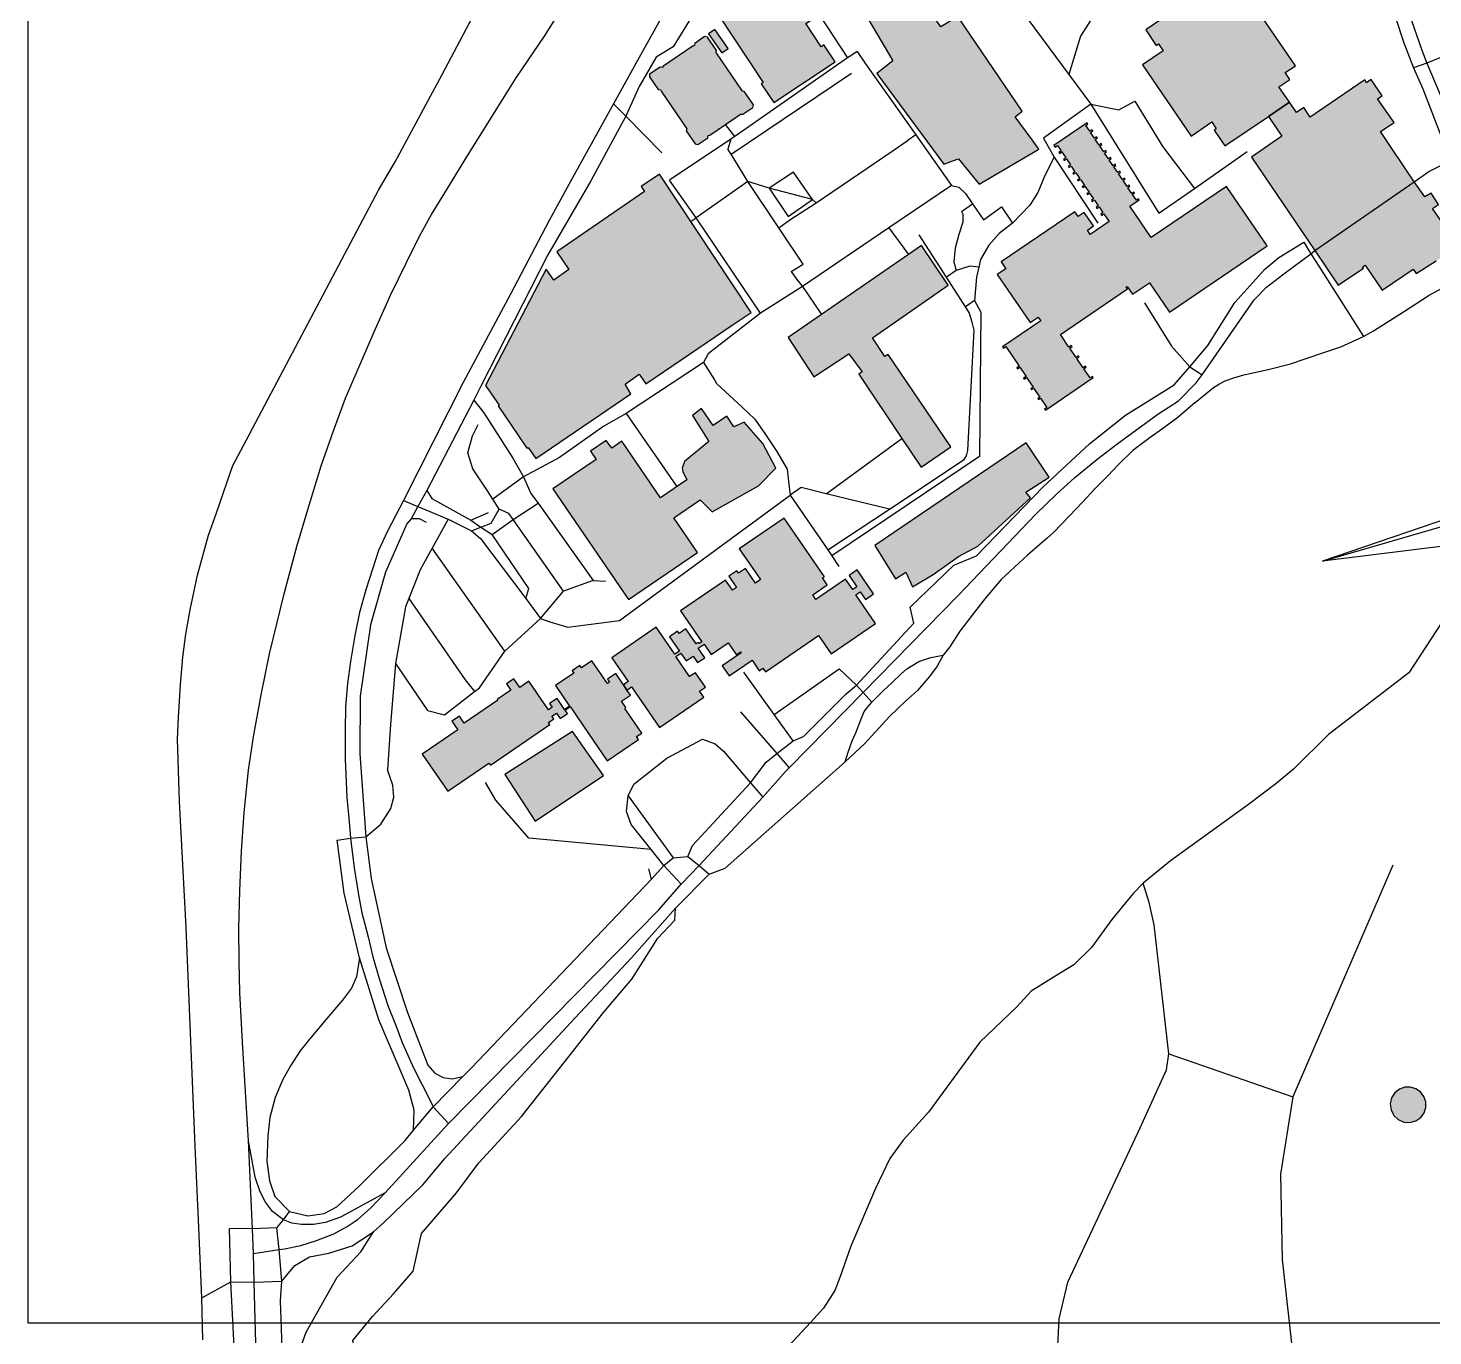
# Model space of a CAD drawing. Header units: metres. Extents: x -240 to 1905, y -961 to 4070.
# Drawn here: x 0 to 514, y -5 to 474 of the extents above; entities that cross this region are included whole.
import ezdxf

# ---------------------------------------------------------------- set-up
doc = ezdxf.new("R2010")
doc.units = ezdxf.units.M
doc.layers.add('TPX_BUILDINGS', color=7, linetype='Continuous')
doc.layers.add('TPX_ROADS', color=7, linetype='Continuous')
doc.layers.add('TPX_BUILDINGS_HATCH', color=7, linetype='Continuous', true_color=0xffffff)

msp = doc.modelspace()

# ---------------------------------------------------------------- hatches: boundary and pattern name
at = {"layer": 'TPX_BUILDINGS_HATCH'}
h = msp.add_hatch(color=256, dxfattribs=at)
h.dxf.hatch_style = 1
h.paths.add_polyline_path([(293.16, 502.25), (316.71, 462.2), (310.79, 457.64), (335.28, 424.36), (338.25, 425.47), (340.75, 426.4), (348.24, 417.13), (370.18, 429.92), (367.65, 433.34), (361.47, 441.71), (364.01, 443.79), (349.3, 465.51), (340.52, 478.47), (334.24, 474.7), (307.48, 512.51), (293.16, 502.25)])
h = msp.add_hatch(color=256, dxfattribs=at)
h.dxf.hatch_style = 1
h.paths.add_polyline_path([(247.96, 483.87), (251.55, 478.45), (252.65, 479.18), (269.14, 454.33), (268.44, 453.87), (273.04, 446.95), (295.59, 461.82), (291.45, 468.06), (290.44, 467.39), (284.8, 475.89), (286.49, 477), (277.78, 490.11), (275.37, 488.52), (267.53, 500.33), (260.62, 495.77), (262.26, 493.29), (247.96, 483.87)])
h = msp.add_hatch(color=256, dxfattribs=at)
h.dxf.hatch_style = 1
h.paths.add_polyline_path([(408.08, 460.73), (425.86, 434.69), (433.5, 439.95), (435.12, 437.39), (434.34, 436.84), (438.28, 431.14), (454.19, 441.89), (461.91, 447.08), (458.04, 452.74), (462.06, 455.37), (460.36, 457.94), (464.06, 460.47), (446.28, 486.51), (438.48, 481.24), (436.93, 483.59), (437.88, 484.36), (433.78, 490.28), (409.29, 473.61), (413.15, 467.91), (413.94, 468.46), (415.64, 465.89), (408.08, 460.73)])
h = msp.add_hatch(color=256, dxfattribs=at)
h.dxf.hatch_style = 1
h.paths.add_polyline_path([(249.2, 472.14), (254.08, 465.19), (256.41, 466.81), (251.53, 473.76), (249.2, 472.14)])
h = msp.add_hatch(color=256, dxfattribs=at)
h.dxf.hatch_style = 1
h.paths.add_polyline_path([(227.57, 456.41), (230.74, 451.71), (231.76, 451.59), (231.83, 451.15), (241.19, 437.29), (241.02, 436.62), (244.27, 431.82), (245.29, 431.59), (248.91, 434), (249.07, 434.89), (249.62, 434.99), (255.42, 438.98), (260.89, 442.67), (261.75, 442.67), (265.37, 445.19), (265.61, 446.08), (262.29, 450.88), (261.35, 451.22), (261.35, 451.56), (252.23, 464.97), (251.92, 465.19), (252.08, 466.08), (248.76, 470.89), (247.74, 471.12), (244.12, 468.6), (244.04, 467.82), (243.72, 467.6), (243.49, 467.71), (232.38, 460.14), (232.46, 459.92), (232.22, 459.81), (231.44, 459.93), (227.58, 457.3), (227.57, 456.41)])
h = msp.add_hatch(color=256, dxfattribs=at)
h.dxf.hatch_style = 1
h.paths.add_polyline_path([(447.95, 426.94), (471.17, 392.74), (479.8, 380.11), (489.02, 386.37), (488.71, 386.81), (489.58, 387.47), (495.84, 378.2), (507.26, 385.99), (508.34, 384.42), (515.66, 389.03), (523.07, 394.07), (521.91, 395.75), (522.54, 396.19), (514.34, 408.15), (516.54, 409.57), (513.76, 413.82), (511.48, 412.39), (507.63, 417.96), (495.24, 436.31), (500.21, 439.6), (494.17, 448.32), (495.91, 449.41), (491.81, 455.45), (490.15, 454.24), (489.46, 455.25), (469.53, 441.64), (467.13, 445.11), (464.46, 443.35), (461.91, 447.08), (454.19, 441.89), (459.14, 434.62), (447.95, 426.94)])
h = msp.add_hatch(color=256, dxfattribs=at)
h.dxf.hatch_style = 1
h.paths.add_polyline_path([(354.92, 383.97), (366.93, 366.39), (369.92, 368.42), (370.85, 367.07), (356.77, 357.5), (357.13, 356.98), (358, 357.57), (362.91, 350.38), (362.03, 349.79), (362.26, 349.46), (363.12, 350.04), (365.45, 346.63), (364.56, 346.03), (364.79, 345.69), (365.67, 346.29), (368.07, 342.77), (367.18, 342.17), (367.38, 341.89), (368.16, 342.42), (370.47, 339.03), (369.74, 338.54), (369.98, 338.18), (370.76, 338.72), (373.1, 335.29), (372.26, 334.72), (372.51, 334.35), (390.01, 346.24), (389.72, 346.67), (388.91, 346.13), (386.62, 349.47), (387.46, 350.04), (387.19, 350.43), (386.33, 349.85), (384.04, 353.2), (384.91, 353.78), (384.64, 354.17), (383.78, 353.59), (381.44, 357.01), (382.28, 357.58), (382.01, 357.97), (381.17, 357.41), (378.01, 362.04), (402.62, 378.75), (402.13, 379.45), (402.43, 379.66), (404.42, 376.74), (410.65, 380.98), (417.99, 370.25), (453.72, 394.52), (438.87, 416.23), (411.27, 397.5), (403.4, 409.01), (406.92, 411.39), (406.67, 411.76), (405.87, 411.22), (404.42, 413.33), (405.18, 413.85), (404.94, 414.2), (404.14, 413.66), (402.68, 415.79), (403.5, 416.34), (403.23, 416.73), (402.53, 416.26), (401.05, 418.43), (401.76, 418.91), (401.51, 419.27), (400.76, 418.76), (399.31, 420.89), (400.04, 421.39), (399.75, 421.82), (399.08, 421.37), (397.65, 423.46), (398.38, 423.96), (398.11, 424.35), (397.34, 423.82), (395.91, 425.91), (396.64, 426.42), (396.35, 426.84), (395.62, 426.36), (394.21, 428.43), (394.96, 428.96), (394.66, 429.4), (393.88, 428.88), (392.45, 430.97), (393.24, 431.5), (392.96, 431.92), (392.18, 431.39), (390.77, 433.45), (391.56, 433.99), (391.26, 434.43), (390.48, 433.91), (389.05, 436), (389.86, 436.56), (389.56, 437), (388.76, 436.45), (387.33, 438.53), (388.12, 439.07), (387.84, 439.48), (375.66, 431.21), (376.05, 430.64), (376.96, 431.26), (378.3, 429.3), (377.43, 428.71), (377.7, 428.32), (378.53, 428.88), (379.99, 426.74), (379.17, 426.19), (379.46, 425.78), (380.23, 426.31), (381.69, 424.17), (380.87, 423.62), (381.16, 423.21), (381.91, 423.71), (383.32, 421.65), (382.59, 421.14), (382.86, 420.75), (383.63, 421.28), (385.09, 419.14), (384.3, 418.6), (384.53, 418.27), (385.33, 418.82), (386.79, 416.68), (386.01, 416.15), (386.23, 415.81), (387.01, 416.34), (388.52, 414.14), (387.71, 413.58), (387.93, 413.24), (388.73, 413.79), (390.19, 411.65), (389.41, 411.12), (389.71, 410.67), (390.49, 411.2), (391.89, 409.14), (391.13, 408.62), (391.41, 408.21), (392.19, 408.74), (393.62, 406.65), (392.81, 406.09), (393.1, 405.66), (393.98, 406.27), (395.94, 403.41), (388.98, 398.68), (387.9, 400.25), (390.16, 401.79), (386.77, 406.75), (384.47, 405.19), (383.27, 406.94), (356.3, 388.63), (358.04, 386.09), (354.92, 383.97)])
h = msp.add_hatch(color=256, dxfattribs=at)
h.dxf.hatch_style = 1
h.paths.add_polyline_path([(167.55, 343.38), (172.5, 336.12), (172.19, 335.9), (179.53, 324.95), (182.62, 320.36), (183.1, 320.69), (185.88, 316.56), (220.77, 340.25), (218.61, 343.83), (223.81, 347.45), (226.2, 343.98), (258.17, 365.66), (264.83, 370.05), (231.18, 420.7), (224.45, 416.26), (225.73, 414.33), (193.58, 392.26), (197.99, 385.78), (192.48, 381.94), (189.69, 385.96), (167.55, 343.38)])
h = msp.add_hatch(color=256, dxfattribs=at)
h.dxf.hatch_style = 1
h.paths.add_polyline_path([(278.34, 360.96), (287.76, 346.57), (300.54, 354.96), (305.4, 348.35), (304.16, 347.47), (320, 323.88), (327.03, 313.42), (337.92, 320.86), (314.98, 354.72), (313.72, 353.97), (309.24, 360.84), (336.88, 380.14), (327.14, 394.65), (322.38, 391.37), (290.53, 369.38), (278.34, 360.96)])
h = msp.add_hatch(color=256, dxfattribs=at)
h.dxf.hatch_style = 1
h.paths.add_polyline_path([(192.2, 305.5), (219.88, 264.93), (245.16, 282.16), (236.5, 294.9), (246.11, 301.48), (250.54, 297.11), (267.53, 306.63), (273.85, 313.02), (269, 322.06), (262.18, 329.89), (258.48, 328.15), (255.85, 332.06), (250.81, 328.66), (246.56, 334.92), (243.33, 332.39), (249.27, 322.89), (240.36, 315.53), (239.48, 313.09), (239.71, 311.87), (241.24, 308.74), (231.56, 302.16), (217.41, 322.95), (213.71, 320.43), (211.7, 323.22), (205.95, 319.27), (208.03, 316.25), (192.2, 305.5)])
h = msp.add_hatch(color=256, dxfattribs=at)
h.dxf.hatch_style = 1
h.paths.add_polyline_path([(310.12, 284.76), (317.58, 272.55), (321.39, 275.04), (323.85, 269.57), (331.45, 274.11), (340.75, 280.73), (347.78, 284.48), (367.08, 302.21), (365.34, 304.27), (373.89, 309.75), (365.5, 322.36), (310.12, 284.76)])
h = msp.add_hatch(color=256, dxfattribs=at)
h.dxf.hatch_style = 1
h.paths.add_polyline_path([(213.74, 243.66), (219.78, 234.92), (218.01, 233.72), (219.31, 231.83), (220.94, 232.95), (231.17, 218.09), (247.4, 229.21), (245.9, 231.36), (248.04, 232.82), (244.36, 238.17), (242.26, 236.73), (237.23, 244.04), (239.07, 245.3), (240.97, 242.54), (243.49, 244.26), (245.14, 241.85), (247.78, 243.66), (245.35, 247.19), (247.52, 248.67), (250.18, 244.8), (256.39, 249.06), (259.38, 244.72), (260.91, 245.78), (261.12, 245.48), (254.18, 240.72), (256.75, 236.99), (265.1, 242.72), (267.74, 238.9), (269.06, 239.8), (270, 238.43), (289.47, 251.75), (294.07, 245.09), (310.3, 256.2), (303.09, 266.66), (304.69, 267.76), (306.63, 264.97), (309.63, 267.02), (303.59, 275.79), (300.63, 273.76), (303.45, 269.66), (301.97, 268.65), (299.38, 272.41), (288.5, 264.96), (287.32, 266.67), (292.65, 270.31), (290.9, 272.86), (291.59, 273.33), (276.83, 294.76), (260.42, 283.52), (268.18, 272.26), (266.32, 270.97), (262.65, 276.29), (260.18, 274.61), (259.58, 275.49), (256.66, 273.48), (259.47, 269.4), (257.97, 268.37), (255.42, 272.06), (238.92, 260.77), (246.7, 249.49), (245.73, 248.82), (245.42, 249.27), (244.63, 248.72), (240.87, 254.17), (238.38, 252.47), (237.79, 253.32), (234.92, 251.36), (238.55, 246.09), (236.85, 244.93), (230.04, 254.82), (213.74, 243.66)])
h = msp.add_hatch(color=256, dxfattribs=at)
h.dxf.hatch_style = 1
h.paths.add_polyline_path([(193.13, 233.42), (198.27, 225.96), (196.46, 224.72), (196.62, 224.48), (198.45, 225.73), (205.21, 215.91), (212.07, 205.93), (223.53, 213.76), (222.83, 214.78), (224.69, 216.04), (218.48, 225.07), (218.92, 225.37), (217.29, 227.74), (220.58, 229.98), (219.31, 231.83), (218.01, 233.72), (215.19, 237.82), (212.2, 235.78), (212.9, 234.75), (212.15, 234.23), (206.48, 242.48), (202.69, 239.89), (202.05, 240.82), (199.25, 238.9), (199.86, 238.02), (193.13, 233.42)])
h = msp.add_hatch(color=256, dxfattribs=at)
h.dxf.hatch_style = 1
h.paths.add_polyline_path([(144.36, 208.38), (153.73, 194.77), (168.75, 205.05), (169.28, 204.27), (191.07, 219.17), (190.53, 219.96), (192.48, 221.3), (191.8, 222.28), (193.44, 223.4), (194.84, 221.36), (197.51, 223.19), (196.62, 224.48), (196.46, 224.72), (193.69, 228.73), (190.99, 226.89), (191.94, 225.5), (190.61, 224.6), (183.41, 235.04), (180.04, 232.74), (177.88, 235.89), (175.21, 234.06), (176.79, 231.76), (171.82, 228.37), (172.02, 228.1), (159.74, 219.69), (157.97, 222.26), (155.19, 220.36), (157.33, 217.26), (144.36, 208.38)])
h = msp.add_hatch(color=256, dxfattribs=at)
h.dxf.hatch_style = 1
h.paths.add_polyline_path([(174.63, 200.84), (185.69, 183.82), (210.74, 200.56), (199.38, 216.64), (174.63, 200.84)])
h = msp.add_hatch(color=256, dxfattribs=at)
h.dxf.hatch_style = 1
h.paths.add_polyline_path([(498.84, 80.26), (499.12, 78.05), (500.12, 76.06), (501.74, 74.51), (503.78, 73.61), (506.01, 73.44), (508.17, 74.04), (510, 75.31), (511.22, 76.99), (511.85, 78.96), (511.83, 81.04), (511.15, 83), (509.9, 84.65), (508.18, 85.82), (506.19, 86.41), (504.1, 86.33), (502.16, 85.61), (500.53, 84.31), (499.33, 82.43), (498.84, 80.26)])

# ---------------------------------------------------------------- linework, layer by layer
at = {"layer": 'TPX_BUILDINGS'}
for points in [[(293.16, 502.25), (316.71, 462.2), (310.79, 457.64), (335.28, 424.36), (338.25, 425.47), (340.75, 426.4), (348.24, 417.13), (370.18, 429.92), (367.65, 433.34), (361.47, 441.71), (364.01, 443.79), (349.3, 465.51), (340.52, 478.47), (334.24, 474.7), (307.48, 512.51), (293.16, 502.25)], [(247.96, 483.87), (251.55, 478.45), (252.65, 479.18), (269.14, 454.33), (268.44, 453.87), (273.04, 446.95), (295.59, 461.82), (291.45, 468.06), (290.44, 467.39), (284.8, 475.89), (286.49, 477), (277.78, 490.11), (275.37, 488.52), (267.53, 500.33), (260.62, 495.77), (262.26, 493.29), (247.96, 483.87)], [(408.08, 460.73), (425.86, 434.69), (433.5, 439.95), (435.12, 437.39), (434.34, 436.84), (438.28, 431.14), (454.19, 441.89), (461.91, 447.08), (458.04, 452.74), (462.06, 455.37), (460.36, 457.94), (464.06, 460.47), (446.28, 486.51), (438.48, 481.24), (436.93, 483.59), (437.88, 484.36), (433.78, 490.28), (409.29, 473.61), (413.15, 467.91), (413.94, 468.46), (415.64, 465.89), (408.08, 460.73)], [(249.2, 472.14), (254.08, 465.19), (256.41, 466.81), (251.53, 473.76), (249.2, 472.14)], [(227.57, 456.41), (230.74, 451.71), (231.76, 451.59), (231.83, 451.15), (241.19, 437.29), (241.02, 436.62), (244.27, 431.82), (245.29, 431.59), (248.91, 434), (249.07, 434.89), (249.62, 434.99), (255.42, 438.98), (260.89, 442.67), (261.75, 442.67), (265.37, 445.19), (265.61, 446.08), (262.29, 450.88), (261.35, 451.22), (261.35, 451.56), (252.23, 464.97), (251.92, 465.19), (252.08, 466.08), (248.76, 470.89), (247.74, 471.12), (244.12, 468.6), (244.04, 467.82), (243.72, 467.6), (243.49, 467.71), (232.38, 460.14), (232.46, 459.92), (232.22, 459.81), (231.44, 459.93), (227.58, 457.3), (227.57, 456.41)], [(522.54, 396.19), (514.34, 408.15), (516.54, 409.57), (513.76, 413.82), (511.48, 412.39), (507.63, 417.96), (495.24, 436.31), (500.21, 439.6), (494.17, 448.32), (495.91, 449.41), (491.81, 455.45), (490.15, 454.24), (489.46, 455.25), (469.53, 441.64), (467.13, 445.11), (464.46, 443.35), (461.91, 447.08), (454.19, 441.89), (459.14, 434.62), (447.95, 426.94)], [(354.92, 383.97), (366.93, 366.39), (369.92, 368.42), (370.85, 367.07), (356.77, 357.5), (357.13, 356.98), (358, 357.57), (362.91, 350.38), (362.03, 349.79), (362.26, 349.46), (363.12, 350.04), (365.45, 346.63), (364.56, 346.03), (364.79, 345.69), (365.67, 346.29), (368.07, 342.77), (367.18, 342.17), (367.38, 341.89), (368.16, 342.42), (370.47, 339.03), (369.74, 338.54), (369.98, 338.18), (370.76, 338.72), (373.1, 335.29), (372.26, 334.72), (372.51, 334.35), (390.01, 346.24), (389.72, 346.67), (388.91, 346.13), (386.62, 349.47), (387.46, 350.04), (387.19, 350.43), (386.33, 349.85), (384.04, 353.2), (384.91, 353.78), (384.64, 354.17), (383.78, 353.59), (381.44, 357.01), (382.28, 357.58), (382.01, 357.97), (381.17, 357.41), (378.01, 362.04), (402.62, 378.75), (402.13, 379.45), (402.43, 379.66), (404.42, 376.74), (410.65, 380.98), (417.99, 370.25), (453.72, 394.52), (438.87, 416.23), (411.27, 397.5), (403.4, 409.01), (406.92, 411.39), (406.67, 411.76), (405.87, 411.22), (404.42, 413.33), (405.18, 413.85), (404.94, 414.2), (404.14, 413.66), (402.68, 415.79), (403.5, 416.34), (403.23, 416.73), (402.53, 416.26), (401.05, 418.43), (401.76, 418.91), (401.51, 419.27), (400.76, 418.76), (399.31, 420.89), (400.04, 421.39), (399.75, 421.82), (399.08, 421.37), (397.65, 423.46), (398.38, 423.96), (398.11, 424.35), (397.34, 423.82), (395.91, 425.91), (396.64, 426.42), (396.35, 426.84), (395.62, 426.36), (394.21, 428.43), (394.96, 428.96), (394.66, 429.4), (393.88, 428.88), (392.45, 430.97), (393.24, 431.5), (392.96, 431.92), (392.18, 431.39), (390.77, 433.45), (391.56, 433.99), (391.26, 434.43), (390.48, 433.91), (389.05, 436), (389.86, 436.56), (389.56, 437), (388.76, 436.45), (387.33, 438.53), (388.12, 439.07), (387.84, 439.48), (375.66, 431.21), (376.05, 430.64), (376.96, 431.26), (378.3, 429.3), (377.43, 428.71), (377.7, 428.32), (378.53, 428.88), (379.99, 426.74), (379.17, 426.19), (379.46, 425.78), (380.23, 426.31), (381.69, 424.17), (380.87, 423.62), (381.16, 423.21), (381.91, 423.71), (383.32, 421.65), (382.59, 421.14), (382.86, 420.75), (383.63, 421.28), (385.09, 419.14), (384.3, 418.6), (384.53, 418.27), (385.33, 418.82), (386.79, 416.68), (386.01, 416.15), (386.23, 415.81), (387.01, 416.34), (388.52, 414.14), (387.71, 413.58), (387.93, 413.24), (388.73, 413.79), (390.19, 411.65), (389.41, 411.12), (389.71, 410.67), (390.49, 411.2), (391.89, 409.14), (391.13, 408.62), (391.41, 408.21), (392.19, 408.74), (393.62, 406.65), (392.81, 406.09), (393.1, 405.66), (393.98, 406.27), (395.94, 403.41), (388.98, 398.68), (387.9, 400.25), (390.16, 401.79), (386.77, 406.75), (384.47, 405.19), (383.27, 406.94), (356.3, 388.63), (358.04, 386.09), (354.92, 383.97)], [(447.95, 426.94), (471.17, 392.74), (479.8, 380.11), (489.02, 386.37), (488.71, 386.81), (489.58, 387.47), (495.84, 378.2), (507.26, 385.99), (508.34, 384.42), (515.66, 389.03)], [(167.55, 343.38), (172.5, 336.12), (172.19, 335.9), (179.53, 324.95), (182.62, 320.36), (183.1, 320.69), (185.88, 316.56), (220.77, 340.25), (218.61, 343.83), (223.81, 347.45), (226.2, 343.98), (258.17, 365.66), (264.83, 370.05), (231.18, 420.7), (224.45, 416.26), (225.73, 414.33), (193.58, 392.26), (197.99, 385.78), (192.48, 381.94), (189.69, 385.96), (167.55, 343.38)], [(278.34, 360.96), (287.76, 346.57), (300.54, 354.96), (305.4, 348.35), (304.16, 347.47), (320, 323.88), (327.03, 313.42), (337.92, 320.86), (314.98, 354.72), (313.72, 353.97), (309.24, 360.84), (336.88, 380.14), (327.14, 394.65), (322.38, 391.37), (290.53, 369.38), (278.34, 360.96)], [(192.2, 305.5), (219.88, 264.93), (245.16, 282.16), (236.5, 294.9), (246.11, 301.48), (250.54, 297.11), (267.53, 306.63), (273.85, 313.02), (269, 322.06), (262.18, 329.89), (258.48, 328.15), (255.85, 332.06), (250.81, 328.66), (246.56, 334.92), (243.33, 332.39), (249.27, 322.89), (240.36, 315.53), (239.48, 313.09), (239.71, 311.87), (241.24, 308.74), (231.56, 302.16), (217.41, 322.95), (213.71, 320.43), (211.7, 323.22), (205.95, 319.27), (208.03, 316.25), (192.2, 305.5)], [(310.12, 284.76), (317.58, 272.55), (321.39, 275.04), (323.85, 269.57), (331.45, 274.11), (340.75, 280.73), (347.78, 284.48), (367.08, 302.21), (365.34, 304.27), (373.89, 309.75), (365.5, 322.36), (310.12, 284.76)], [(213.74, 243.66), (219.78, 234.92), (218.01, 233.72), (219.31, 231.83), (220.94, 232.95), (231.17, 218.09), (247.4, 229.21), (245.9, 231.36), (248.04, 232.82), (244.36, 238.17), (242.26, 236.73), (237.23, 244.04), (239.07, 245.3), (240.97, 242.54), (243.49, 244.26), (245.14, 241.85), (247.78, 243.66), (245.35, 247.19), (247.52, 248.67), (250.18, 244.8), (256.39, 249.06), (259.38, 244.72), (260.91, 245.78), (261.12, 245.48), (254.18, 240.72), (256.75, 236.99), (265.1, 242.72), (267.74, 238.9), (269.06, 239.8), (270, 238.43), (289.47, 251.75), (294.07, 245.09), (310.3, 256.2), (303.09, 266.66), (304.69, 267.76), (306.63, 264.97), (309.63, 267.02), (303.59, 275.79), (300.63, 273.76), (303.45, 269.66), (301.97, 268.65), (299.38, 272.41), (288.5, 264.96), (287.32, 266.67), (292.65, 270.31), (290.9, 272.86), (291.59, 273.33), (276.83, 294.76), (260.42, 283.52), (268.18, 272.26), (266.32, 270.97), (262.65, 276.29), (260.18, 274.61), (259.58, 275.49), (256.66, 273.48), (259.47, 269.4), (257.97, 268.37), (255.42, 272.06), (238.92, 260.77), (246.7, 249.49), (245.73, 248.82), (245.42, 249.27), (244.63, 248.72), (240.87, 254.17), (238.38, 252.47), (237.79, 253.32), (234.92, 251.36), (238.55, 246.09), (236.85, 244.93), (230.04, 254.82), (213.74, 243.66)], [(193.13, 233.42), (198.27, 225.96), (196.46, 224.72), (196.62, 224.48), (198.45, 225.73), (205.21, 215.91), (212.07, 205.93), (223.53, 213.76), (222.83, 214.78), (224.69, 216.04), (218.48, 225.07), (218.92, 225.37), (217.29, 227.74), (220.58, 229.98), (219.31, 231.83), (218.01, 233.72), (215.19, 237.82), (212.2, 235.78), (212.9, 234.75), (212.15, 234.23), (206.48, 242.48), (202.69, 239.89), (202.05, 240.82), (199.25, 238.9), (199.86, 238.02), (193.13, 233.42)], [(144.36, 208.38), (153.73, 194.77), (168.75, 205.05), (169.28, 204.27), (191.07, 219.17), (190.53, 219.96), (192.48, 221.3), (191.8, 222.28), (193.44, 223.4), (194.84, 221.36), (197.51, 223.19), (196.62, 224.48), (196.46, 224.72), (193.69, 228.73), (190.99, 226.89), (191.94, 225.5), (190.61, 224.6), (183.41, 235.04), (180.04, 232.74), (177.88, 235.89), (175.21, 234.06), (176.79, 231.76), (171.82, 228.37), (172.02, 228.1), (159.74, 219.69), (157.97, 222.26), (155.19, 220.36), (157.33, 217.26), (144.36, 208.38)], [(174.63, 200.84), (185.69, 183.82), (210.74, 200.56), (199.38, 216.64), (174.63, 200.84)], [(498.84, 80.26), (499.12, 78.05), (500.12, 76.06), (501.74, 74.51), (503.78, 73.61), (506.01, 73.44), (508.17, 74.04), (510, 75.31), (511.22, 76.99), (511.85, 78.96), (511.83, 81.04), (511.15, 83), (509.9, 84.65), (508.18, 85.82), (506.19, 86.41), (504.1, 86.33), (502.16, 85.61), (500.53, 84.31), (499.33, 82.43), (498.84, 80.26)]]:
    msp.add_lwpolyline(points, dxfattribs=at)
at = {"layer": 'TPX_FRAME'}
msp.add_lwpolyline([(0, 0), (0, 1282.5), (783.9, 1282.5), (783.9, 0)], close=True, dxfattribs=at)
at = {"layer": 'TPX_ROADS'}
for points in [[(474.58, 654.52), (474.53, 619.36), (474.53, 603.35), (474.85, 600.57), (475.44, 596.73), (480.18, 557.93), (480.64, 554.16), (481.32, 548.53), (486.19, 528.4), (491.25, 507.22), (503.73, 468.81), (507.37, 459.7), (510.73, 452), (517.92, 433.31), (521.46, 425.21), (524.72, 418.39), (534.33, 403.19), (536.85, 399.46)], [(479.47, 655.05), (479.63, 648.14), (480.66, 605.79), (480.73, 602.6), (480.99, 591.77), (483.48, 570.38), (485.17, 559.18), (486.74, 548.69), (491.03, 529.22), (495.93, 509.74), (502.79, 487.95), (510.42, 466.15), (512.15, 461.41), (513.9, 457.31), (526.51, 427.72)], [(280.58, 574.04), (277.84, 558.67), (270.01, 533.85), (265.46, 522.42), (256.73, 502.45), (252.22, 493.77), (244.01, 480.03), (236.23, 467.33), (230.01, 463.62), (223.72, 452.9), (218.87, 442.02), (206.09, 418.3), (190.32, 391.22), (165.85, 343.09), (163.19, 337.95), (145.99, 304.85), (147.86, 302.01), (162.07, 294.04), (168.6, 296.81)], [(257.44, 524.12), (221.98, 460.16), (214.43, 446.54), (198.73, 418.24), (190.78, 403.71), (176.66, 376.8), (159.32, 344.45), (137.44, 301.18), (131.62, 289.98), (128.37, 282.87), (126.09, 276.04), (123.62, 268.54), (121.38, 260.26), (119.61, 251.85), (118.04, 242.29), (116.98, 234.2), (116.22, 225.61), (116.14, 217.18), (116.14, 206.53), (116.77, 192.48), (117.56, 183.53), (118.09, 177.51)], [(428.25, 518.99), (427.57, 513.56), (425.43, 508.55), (422.87, 504.19), (419.69, 500.44), (412.93, 495.68), (404.06, 490.53), (398.36, 486.81), (392.65, 481.42), (389.04, 477.06), (385.42, 471.22), (381.13, 457.21)], [(63.95, -6.12), (63.59, 9.2), (62.49, 35.02), (61.23, 64.73), (57.92, 144.8), (55.47, 190.99), (54.72, 213.84), (55.03, 221.73), (55.76, 233.84), (56.63, 243.88), (57.71, 252.23), (59.34, 261.13), (62.03, 273.94), (66.09, 288.55), (68.85, 296.4), (72.85, 308.05), (75, 313.99), (78.87, 321.42), (128.33, 414.84), (134.36, 425.29), (151.59, 457.21), (168.14, 488.53)], [(77.57, 121.04), (77.26, 132.36), (77.22, 144.78), (77.49, 158.27), (78.12, 172.82), (79.08, 186.93), (80.77, 202.5), (82.53, 214.73), (85.37, 230.12), (88.4, 245.11), (93.73, 267.02), (98.5, 284.89), (103.37, 301.09), (107.36, 313.92), (111.84, 326.71), (116.25, 338.71), (126.73, 363.02), (132.71, 376.43), (138.44, 388.09), (143.32, 398.02), (147.74, 406.02), (153.54, 415.53), (160.06, 426.05), (171.39, 444.34), (178.78, 455.96), (189.06, 471.27), (198.28, 485.97)], [(358.75, 487.51), (381.13, 457.21), (389.17, 446.32), (414.03, 406.51), (427.18, 415.44)], [(287.45, 482.54), (300.02, 463.31)], [(303.61, 465.66), (301.67, 464.29), (300.02, 463.31), (258.75, 434.53), (257.35, 433.55), (256.26, 429.9)], [(303.61, 465.66), (306.68, 461.19), (324.19, 436.39), (325.08, 435.17), (338.15, 416.58)], [(517.01, 463.34), (512.15, 461.41), (507.37, 459.7)], [(257.41, 428.02), (301.56, 457.71)], [(214.43, 446.54), (218.87, 442.02), (232.06, 428.58)], [(389.17, 446.32), (371.86, 433.88), (375.8, 426.93), (372.37, 420.26), (369.8, 414.01), (366.82, 409.43), (360.46, 402.79), (355.6, 399.07), (351.78, 394.7), (348.8, 389.49), (348.13, 386.67), (347.27, 383.02), (346.57, 374.45), (343.31, 372.15)], [(389.17, 446.32), (399.42, 444.25), (405.33, 447.44), (415.5, 430.78), (427.18, 415.44), (446.4, 429.03)], [(258.75, 434.53), (255.42, 438.98)], [(257.35, 433.55), (234.88, 418.57)], [(316.73, 429.38), (322.31, 433.16)], [(325.08, 435.17), (322.31, 433.16)], [(274.92, 401.14), (263.61, 418.03), (257.41, 428.02), (256.26, 429.9)], [(274.92, 401.14), (278.96, 403.98), (288.63, 410.26), (316.73, 429.38)], [(507.63, 417.96), (512.91, 421.69), (517.04, 423.83), (521.46, 425.21), (526.51, 427.72)], [(375.8, 426.93), (391.68, 402.78)], [(268.18, 369.84), (244.59, 404.69), (234.88, 418.57)], [(288.63, 410.26), (287.23, 411.41), (271.42, 415.65), (263.61, 418.03), (244.59, 404.69)], [(287.23, 411.41), (280.26, 421.41), (271.42, 415.65), (278.29, 405.18), (287.23, 411.41)], [(471.17, 392.74), (507.63, 417.96)], [(338.15, 416.58), (315.24, 401.08), (283.54, 379.64), (268.18, 369.84)], [(338.15, 416.58), (340.8, 415.99), (343.26, 413.66), (345.88, 409.84), (349.9, 403.97)], [(341.78, 407.1), (342.35, 406.14), (342.33, 403.2), (340.82, 398.61), (339.51, 393.6), (339.06, 388.58), (339.87, 385.44)], [(341.78, 407.1), (345.88, 409.84)], [(349.9, 403.97), (356.45, 408.74), (360.46, 402.79)], [(242.83, 403.56), (244.59, 404.69)], [(279.38, 385.12), (283.82, 387.8), (274.92, 401.14)], [(292.85, 283.17), (315.38, 298), (342.84, 316.28), (343.69, 317.63), (344.12, 319.52), (346.39, 363.56), (345.68, 366.49), (344.67, 370.06), (343.31, 372.15), (336.34, 382.98), (326.33, 398.48)], [(315.24, 401.08), (322.38, 391.37)], [(239.21, 160.67), (245.76, 167.51), (269.11, 192.54), (277.36, 201.95), (278.73, 203.35), (305.77, 230.87), (340.55, 266.48), (368.97, 296.18), (376.49, 303.37), (383.33, 309.69), (392, 316.77), (398.63, 321.92), (406.04, 327.28), (413.74, 332.86), (421.23, 337.74), (427.78, 344.26), (429.9, 347.29), (449.03, 374.77), (453.49, 379.41), (459.85, 384.21), (469.78, 391.6), (471.17, 392.74)], [(457.98, 390.17), (467.12, 395.84), (469.78, 391.6), (472.64, 387.02)], [(348.13, 386.67), (344.8, 387.06), (339.87, 385.44)], [(419.72, 343.58), (425.41, 350.23), (432.03, 357.98), (441.96, 373.73), (452.83, 385.92), (457.98, 390.17)], [(472.64, 387.02), (489.01, 361.34)], [(279.38, 385.12), (281.33, 382.28)], [(281.33, 382.28), (283.54, 379.64)], [(339.87, 385.44), (336.34, 382.98)], [(283.54, 379.64), (290.53, 369.38)], [(427.32, 337.14), (434.09, 342.63), (436.3, 343.97), (438.31, 345.11), (441.58, 346.13), (445.16, 347.24), (454.1, 349.26), (462.31, 351.28), (473.79, 355.16), (480.74, 357.51), (489.01, 361.34), (492.65, 363.37), (503.63, 370.29), (513.03, 376.48), (519.36, 379.88)], [(346.57, 374.45), (348.84, 370.24), (348.38, 317.29), (294.27, 280.96)], [(408.85, 373.57), (418.67, 357.72), (425.41, 350.23), (429.9, 347.29)], [(268.18, 369.84), (249.09, 354.98), (247.36, 351.78), (251.31, 345.45), (252.14, 344.12)], [(247.36, 351.78), (219.06, 333.13), (210.86, 328.49), (194.55, 316.93), (181.41, 309.87), (170.21, 301.68)], [(252.14, 344.12), (261.52, 335.45)], [(322.97, 262.14), (338.97, 277.53), (347.31, 280.94), (371.66, 306.18), (388.8, 322.1), (401.82, 332.49), (419.72, 343.58)], [(163.19, 337.95), (166.93, 333.3)], [(261.52, 335.45), (266.1, 331.03), (270.04, 325.34), (274.19, 319.23), (277.91, 312.71), (278.59, 307.26), (279.09, 303.18)], [(427.32, 337.14), (423.72, 333.93), (421.08, 331.65), (415.9, 327.83), (410.41, 323.9), (404.59, 319.55), (399.29, 314.36), (395.38, 310.21), (390.61, 305.54), (386.16, 300.66), (381.39, 295.57), (375.46, 289.56), (373.13, 287.48), (365.94, 281.26), (359.58, 275.35), (356.31, 272.25), (350.36, 265.18), (345.68, 259.25), (341.23, 253.43), (337.5, 247.6), (335.06, 244.59), (332.92, 240.53), (330.06, 236.78), (325.71, 231.69), (321.26, 227.75), (315.44, 222.15), (306.43, 212.18), (299.23, 205.55), (300.31, 209.09), (301.82, 213.27), (303.1, 216.19), (304.71, 220.25), (306.21, 223.91), (308.98, 227.34), (313.11, 231.49), (316.28, 234.5), (319.67, 237.81), (321.79, 239.57), (326.22, 242.25), (330.54, 243.79), (335.06, 244.59)], [(166.93, 333.3), (177.49, 316.77)], [(219.06, 333.13), (237.42, 306.53)], [(162.35, 290.1), (165.81, 291.42), (169.56, 292.87), (172.55, 298.07), (170.21, 301.68), (168.19, 304.81), (162.8, 312.81), (160.97, 318.69), (162.7, 324.95), (164.83, 329.12)], [(292.3, 303.73), (320, 323.88)], [(177.49, 316.77), (181.41, 309.87), (184.15, 303.78)], [(587.04, 317.64), (474.05, 279.04)], [(145.99, 304.85), (142.72, 298.99), (140.23, 294.55)], [(184.15, 303.78), (186.73, 300.2), (206.97, 271.99), (211.44, 271.68)], [(315.38, 298), (292.3, 303.73), (283.11, 306.02), (279.09, 303.18)], [(137.44, 301.18), (142.72, 298.99), (153.81, 294.39), (162.35, 290.1), (165.66, 287.3), (182.21, 265.3), (187.69, 258.02), (191.11, 256.76)], [(182.21, 265.3), (183.37, 268.99), (169.9, 288.82), (177.61, 294.22), (186.73, 300.2)], [(191.11, 256.76), (197.61, 254.9), (216.53, 257.25), (279.09, 303.18), (292.85, 283.17), (294.27, 280.96), (296.93, 277.07)], [(474.05, 279.04), (553.84, 302.15), (535.91, 291.06), (529.05, 286.41), (527.18, 283.54), (525.47, 279.89), (523.93, 272.87), (519.86, 260.01), (505.61, 238.12), (476.23, 215.51), (463.39, 202.85), (456.92, 197.5), (446.89, 189.9), (418.32, 169.22), (408.33, 161.14)], [(145.94, 293.13), (143.27, 294.46), (140.23, 294.55), (138.69, 292.73), (130.93, 274.95), (125.4, 255.74), (121.61, 229.61), (121.52, 208.47), (123.73, 178.03), (125.64, 162.8), (131.09, 137.42), (138.97, 113.7), (146.36, 94.38), (148.94, 91.51), (151.96, 89.89), (155.35, 89.45), (159.21, 90.24), (162.32, 93.51), (228.34, 162.53), (227.32, 166.31)], [(153.81, 294.39), (147.91, 283.76), (143.53, 275.88), (139.37, 265.38), (138.17, 262.32), (134.52, 241.53), (132.65, 219.25), (131.56, 202.63)], [(134.52, 241.53), (146.24, 224.36), (152.52, 222.74), (163.49, 231.27), (165.32, 232.68), (174.57, 246.11), (187.69, 258.02), (196.07, 267.99), (177.61, 294.22), (176.06, 296.43), (172.55, 298.07)], [(162.07, 294.04), (165.81, 291.42), (169.9, 288.82)], [(573.61, 232.68), (569.2, 268.79), (570.49, 291.01), (474.05, 279.04)], [(174.57, 246.11), (147.91, 283.76)], [(206.97, 271.99), (196.07, 267.99)], [(139.37, 265.38), (160.09, 235.55), (163.49, 231.27)], [(241.64, 170.89), (243.25, 174.86), (264.55, 197.87), (270.29, 205.4), (274.21, 208.54), (280.13, 213.27), (283.92, 214.8), (299.59, 230.46), (303.35, 233.58), (324.39, 256.26), (322.97, 262.14)], [(280.13, 213.27), (273.26, 222.82), (262.08, 238.39)], [(273.26, 222.82), (296.99, 239.56), (303.35, 233.58)], [(303.35, 233.58), (305.77, 230.87), (308.98, 227.34)], [(260.91, 223.81), (274.21, 208.54), (278.73, 203.35)], [(239.21, 160.67), (232.8, 167.6), (228.18, 173.38), (220.85, 182.55), (219.11, 187.37), (219.69, 193.12), (221.77, 197.39), (233.93, 206.9), (246.94, 213.8), (251.56, 212.09), (254.65, 209.43), (264.55, 197.87), (269.11, 192.54)], [(123.73, 178.03), (129.17, 182.71), (132.79, 188.42), (133.87, 192.6), (133.6, 196.94), (131.56, 202.63)], [(249.4, 164.36), (255.25, 166.57), (299.23, 205.55)], [(228.18, 173.38), (183.42, 177.58), (171.25, 191.5), (167.53, 197.91)], [(219.69, 193.12), (236.17, 170.32)], [(95.75, 40.87), (102.48, 39.29), (108.36, 40.13), (113, 42.53), (121.21, 50.13), (138.1, 66.81), (141.08, 70.68), (141.4, 77.9), (139.41, 85.23), (128.45, 111.07), (121.34, 133.71), (115.72, 157.45), (113.16, 176.83)], [(113.16, 176.83), (118.09, 177.51), (123.73, 178.03)], [(118.09, 177.51), (119.42, 166.75), (121.03, 156.82), (122.25, 150.23), (124.56, 141.43), (126.24, 134.09), (128.58, 126.18), (131.71, 116.34), (134.49, 109.32), (136.97, 102.73)], [(228.34, 162.53), (232.8, 167.6), (236.17, 170.32), (241.64, 170.89), (245.76, 167.51), (249.4, 164.36)], [(499.73, 167.74), (463.15, 82.9), (458.58, 54.5), (459.24, 23.32), (463.34, -14.01), (464.27, -23.06), (465.39, -32.65)], [(120.21, -12.53), (118.9, -6.34), (126.11, 2.39), (133.75, 10.7), (140.96, 19), (144.02, 32.8), (156.84, 47.7), (165.09, 58.62), (180.72, 75.66), (196.33, 95.37), (210.66, 113.69), (221.08, 125.95), (230.65, 140.89), (236.78, 147.5), (237.05, 151.9), (249.4, 164.36)], [(153.89, 73.02), (230.93, 151.37), (239.21, 160.67)], [(275.34, -31.37), (278.56, -31.69), (280.65, -29.35), (371.76, -21.44), (372.53, -16.32), (377.07, -8.23), (377.63, 1.48), (380.74, 14.95), (407.19, 71.51), (416.85, 92.67), (417.78, 98.59), (412.34, 145.85), (410.47, 154.04), (408.33, 161.14)], [(408.33, 161.14), (404.65, 157.3), (396.83, 147.84), (389.44, 137.55), (382.96, 131.18), (376.4, 127.17), (367.28, 121.54), (362.06, 115.79), (348.53, 102.84), (329.69, 77.19), (320.43, 67), (315.55, 60.31), (310.33, 49.22), (301.33, 28.21), (297.2, 16.66), (295.39, 11.87), (291.24, 5.5), (286.66, 0.32), (278.61, -8.3)], [(93.33, -15.78), (92.38, 8.19), (92.86, 15.31), (97.63, 21.02), (103.02, 24.22), (110.07, 25.63), (118.69, 28.27), (126.54, 33.37), (130.29, 36.76), (144.52, 50.65), (152.58, 60.31), (175.79, 85.28), (200.16, 111.71), (220.92, 133.77), (237.05, 151.9)], [(121.34, 133.71), (120.29, 126.81), (118.37, 122.64), (115.18, 118.26), (109.34, 111.52), (103.08, 103.94), (99.69, 99.67), (96.07, 94.16), (93.29, 89.16), (90.5, 82.58), (88.55, 75.28), (87.76, 68.59), (87.46, 59.31), (88.45, 52.08), (90.4, 46.31), (95.75, 40.87)], [(80.76, 66.77), (78.53, 102.9), (77.57, 121.04)], [(136.97, 102.73), (141.11, 93.45), (147.23, 81.47), (148.39, 79.2), (153.89, 73.02)], [(417.78, 98.59), (463.15, 82.9)], [(141.08, 70.68), (148.39, 79.2), (159.21, 90.24)], [(130.71, 47.66), (153.89, 73.02)], [(130.71, 47.66), (114.46, 38.74), (108.9, 36.79), (104.48, 36.1), (100.07, 36.04), (96.62, 36.59), (93.47, 37.77), (89.51, 40.84), (86.91, 44.21), (84.96, 48.1), (83.2, 53.47), (80.76, 66.77)], [(82.57, 25.41), (82.17, 34.53), (80.76, 66.77)], [(82.57, 25.41), (91.88, 26.89), (93.91, 27.21), (99.83, 28.42), (105.64, 30.25), (111.96, 32.61), (116.8, 35.3), (120.83, 38.08), (125.57, 42.26), (130.71, 47.66)], [(91.14, 34.89), (93.47, 37.77), (95.75, 40.87)], [(69.31, -108.37), (78.29, -86.79), (75.89, -18.13), (74.26, 15.06), (73.81, 34.63)], [(74.26, 15.06), (82.84, 14.98), (92.86, 15.31), (91.88, 26.89), (91.14, 34.89), (82.17, 34.53), (73.81, 34.63)], [(93.33, -15.78), (97.4, -15.57), (101.83, -3.4), (113.14, 16.8), (121.83, 26.05), (126.54, 33.37)], [(84.35, -38.06), (83.67, -16.51), (82.84, 14.98), (82.57, 25.41)], [(63.59, 9.2), (74.26, 15.06)]]:
    msp.add_lwpolyline(points, dxfattribs=at)

doc.saveas('drawing.dxf')
